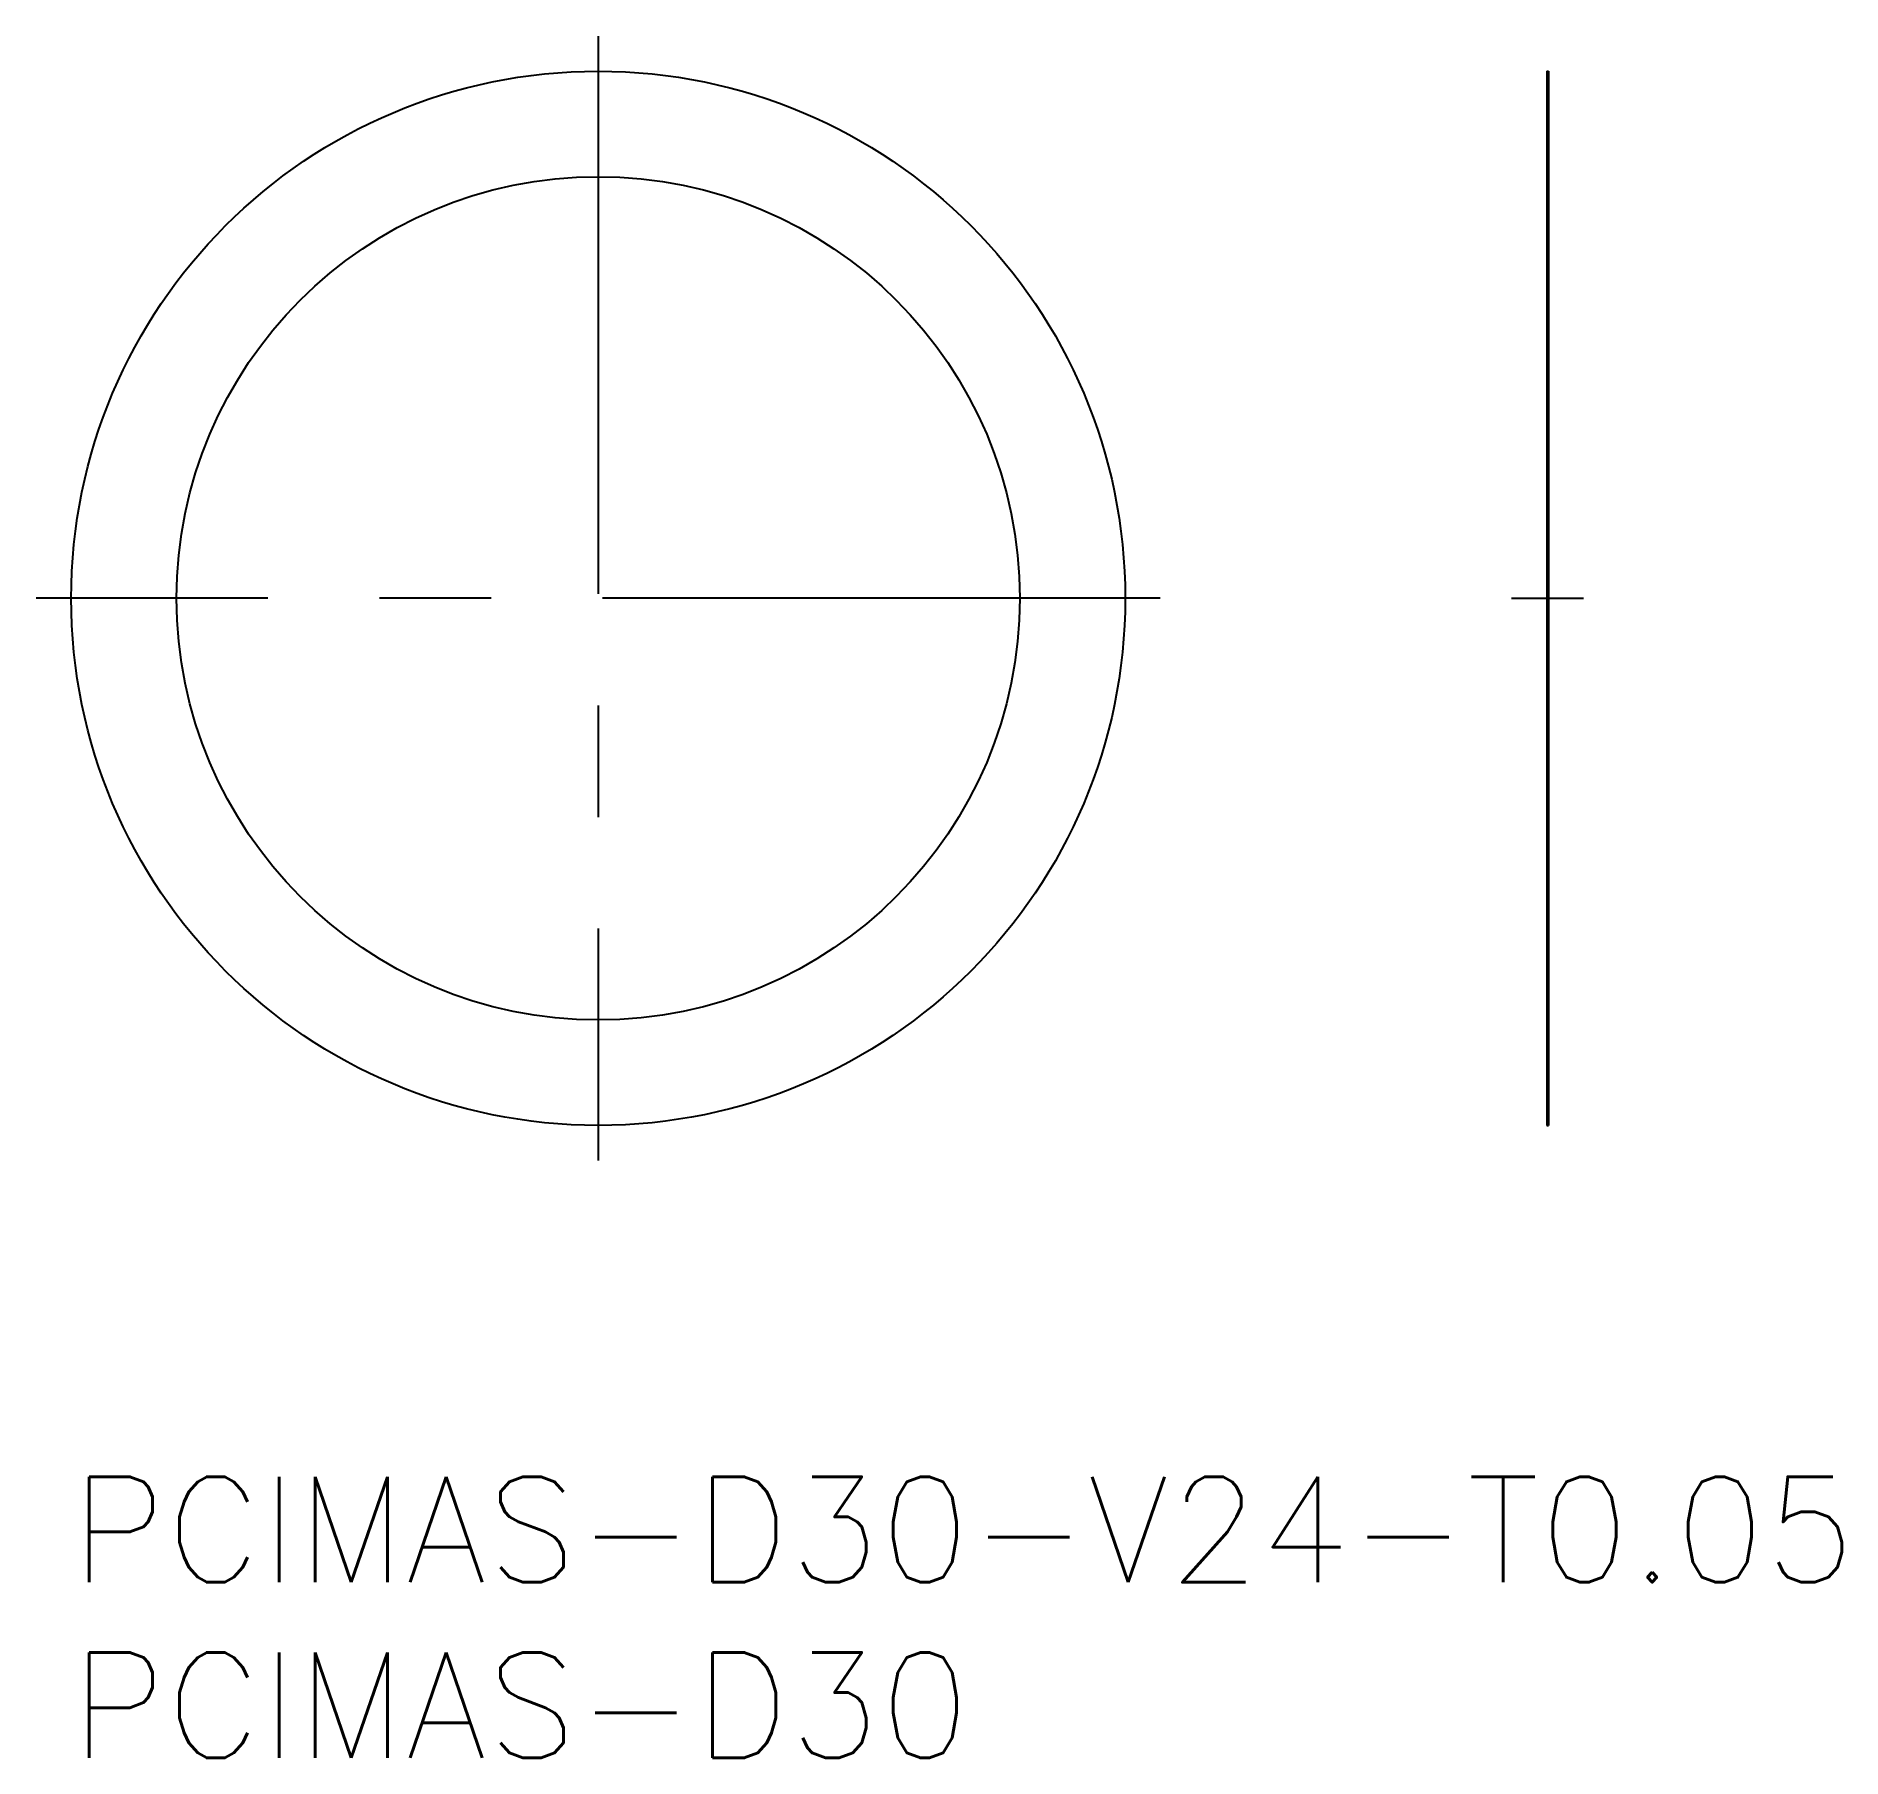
# Model space of a CAD drawing. Extents: x -1 to 50.4, y -8 to 41.
import ezdxf

# ---------------------------------------------------------------- set-up
doc = ezdxf.new("R2010")
doc.units = 0
doc.header["$LTSCALE"] = 0.5
doc.linetypes.add('CENTER', pattern=[50.8, 31.75, -6.35, 6.35, -6.35])
doc.linetypes.add('DASHED', pattern=[19.05, 12.7, -6.35])
for name, color, linetype in [('MSM_CENTER', 1, 'CENTER'), ('MSM_CONTINUOUS', 7, 'CONTINUOUS'), ('MSM_DASHED', 4, 'DASHED'), ('MSM_PART_NUMBER', 7, 'CONTINUOUS')]:
    doc.layers.add(name, color=color, linetype=linetype)
doc.styles.get("Standard").update_dxf_attribs({"font": 'txt.shx', "height": 1, "bigfont": 'bigfont.shx'})

# ---------------------------------------------------------------- blocks, each defined once
blk = doc.blocks.new('*U7')
at = {"layer": 'MSM_PART_NUMBER'}
blk.add_text('PCIMAS-D30-V24-T0.05', height=3, dxfattribs=at).set_placement((0, -3))
blk = doc.blocks.new('*U8')
at = {"layer": 'MSM_PART_NUMBER'}
blk.add_text('PCIMAS-D30', height=3, dxfattribs=at).set_placement((0, -8))

msp = doc.modelspace()

# ---------------------------------------------------------------- linework, layer by layer
at = {"layer": 'MSM_CENTER'}
for p, q in [((15, 41), (15, 9)), ((31, 25), (-1, 25)), ((41, 25), (43.05, 25))]:
    msp.add_line(p, q, dxfattribs=at)
at = {"layer": 'MSM_CONTINUOUS'}
for p, q in [((42, 40), (42, 10)), ((42, 40), (42.05, 40)), ((42.05, 40), (42.05, 10)), ((42, 10), (42.05, 10))]:
    msp.add_line(p, q, dxfattribs=at)
for radius in [15, 12]:
    msp.add_circle((15, 25), radius, dxfattribs=at)
at = {"layer": 'MSM_DASHED'}
for p, q in [((42, 37), (42.05, 37)), ((42, 13), (42.05, 13))]:
    msp.add_line(p, q, dxfattribs=at)

# ---------------------------------------------------------------- block references
at = {"layer": 'MSM_CONTINUOUS'}
for name in ['*U7', '*U8']:
    msp.add_blockref(name, (0, 0), dxfattribs=at)

doc.saveas('drawing.dxf')
